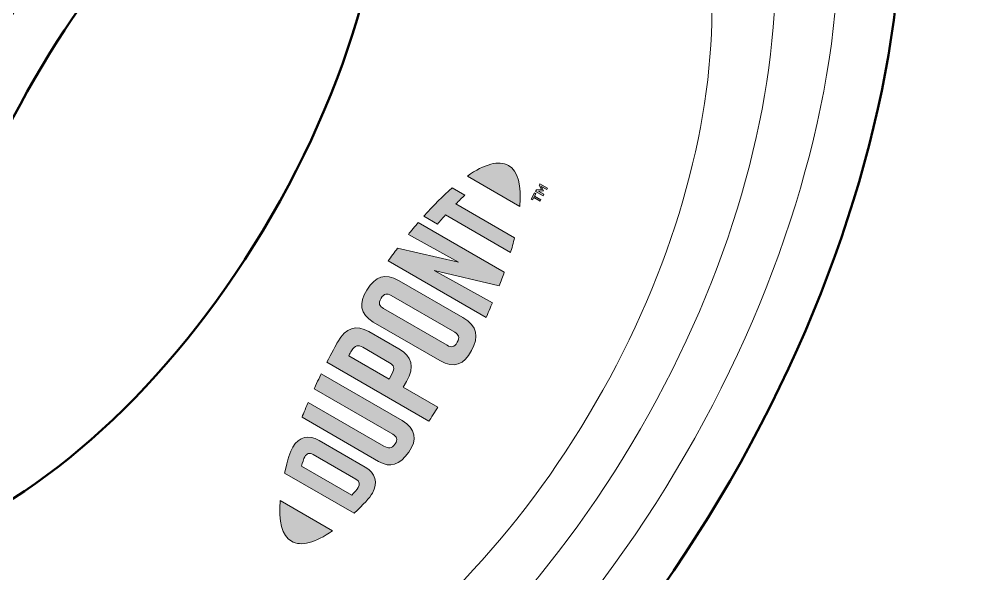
# Model space of a CAD drawing. Header units: inches. Extents: x -20.7 to 76.3, y -55.2 to 19.1.
# Drawn here: x 16.019 to 16.711, y 9.057 to 9.459 of the extents above; entities that cross this region are included whole.
import ezdxf

# ---------------------------------------------------------------- set-up
doc = ezdxf.new("R2010")
doc.units = ezdxf.units.IN
doc.header["$MEASUREMENT"] = 0
for name, color, linetype, lineweight in [('G-ANNO-TTLB', 7, 'Continuous', 0), ('LOGOS', 7, 'Continuous', 0), ('TYVEK', 7, 'Continuous', 0)]:
    doc.layers.add(name, color=color, linetype=linetype, lineweight=lineweight)

# ---------------------------------------------------------------- blocks, each defined once
blk = doc.blocks.new('Block_582')
at = {"layer": 'LOGOS', "true_color": 0x17477e, "transparency": 33554687}
h = blk.add_hatch(color=156, dxfattribs=at)
h.dxf.hatch_style = 2
edge = h.paths.add_edge_path()
edge.add_spline(control_points=[(16.37354, 9.35273), (16.38051, 9.3487), (16.38312, 9.33817), (16.38191, 9.32315), (16.38191, 9.32315), (16.34389, 9.3451), (16.34389, 9.3451), (16.35626, 9.35368), (16.36664, 9.35671), (16.37354, 9.35273)], knot_values=[0, 0, 0, 0, 1, 1, 1, 2, 2, 2, 3, 3, 3, 3], degree=3, periodic=0)
h = blk.add_hatch(color=156, dxfattribs=at)
h.dxf.hatch_style = 2
edge = h.paths.add_edge_path()
edge.add_spline(control_points=[(16.39324, 9.334), (16.39324, 9.334), (16.39388, 9.33512), (16.39388, 9.33512), (16.39388, 9.33512), (16.39743, 9.33528), (16.39743, 9.33528), (16.39743, 9.33528), (16.39579, 9.33843), (16.39579, 9.33843), (16.39579, 9.33843), (16.39642, 9.33951), (16.39642, 9.33951), (16.39642, 9.33951), (16.4019, 9.33635), (16.4019, 9.33635), (16.4019, 9.33635), (16.40131, 9.33534), (16.40131, 9.33534), (16.40131, 9.33534), (16.39742, 9.33759), (16.39742, 9.33759), (16.39742, 9.33759), (16.39906, 9.33439), (16.39906, 9.33439), (16.39906, 9.33439), (16.399, 9.33428), (16.399, 9.33428), (16.399, 9.33428), (16.3954, 9.3341), (16.3954, 9.3341), (16.3954, 9.3341), (16.3993, 9.33185), (16.3993, 9.33185), (16.3993, 9.33185), (16.39871, 9.33084), (16.39871, 9.33084), (16.39871, 9.33084), (16.39324, 9.334), (16.39324, 9.334)], knot_values=[0, 0, 0, 0, 1, 1, 1, 2, 2, 2, 3, 3, 3, 4, 4, 4, 5, 5, 5, 6, 6, 6, 7, 7, 7, 8, 8, 8, 9, 9, 9, 10, 10, 10, 11, 11, 11, 12, 12, 12, 13, 13, 13, 13], degree=3, periodic=0)
edge = h.paths.add_edge_path()
edge.add_spline(control_points=[(16.39194, 9.32953), (16.39194, 9.32953), (16.39096, 9.32784), (16.39096, 9.32784), (16.39096, 9.32784), (16.39, 9.3284), (16.39, 9.3284), (16.39, 9.3284), (16.39256, 9.33283), (16.39256, 9.33283), (16.39256, 9.33283), (16.39352, 9.33227), (16.39352, 9.33227), (16.39352, 9.33227), (16.39254, 9.33058), (16.39254, 9.33058), (16.39254, 9.33058), (16.39706, 9.32797), (16.39706, 9.32797), (16.39706, 9.32797), (16.39646, 9.32692), (16.39646, 9.32692), (16.39646, 9.32692), (16.39194, 9.32953), (16.39194, 9.32953)], knot_values=[0, 0, 0, 0, 1, 1, 1, 2, 2, 2, 3, 3, 3, 4, 4, 4, 5, 5, 5, 6, 6, 6, 7, 7, 7, 8, 8, 8, 8], degree=3, periodic=0)
h = blk.add_hatch(color=156, dxfattribs=at)
h.dxf.hatch_style = 2
edge = h.paths.add_edge_path()
edge.add_spline(control_points=[(16.32219, 9.31025), (16.32413, 9.31255), (16.3261, 9.31478), (16.32806, 9.31693), (16.32806, 9.31693), (16.37514, 9.28975), (16.37514, 9.28975), (16.37592, 9.29232), (16.37725, 9.29717), (16.37804, 9.30046), (16.37804, 9.30046), (16.33564, 9.32493), (16.33564, 9.32493), (16.3379, 9.32722), (16.34006, 9.32936), (16.34207, 9.3313), (16.34207, 9.3313), (16.33299, 9.33654), (16.33299, 9.33654), (16.3262, 9.33069), (16.31957, 9.32402), (16.31234, 9.31593), (16.31234, 9.31593), (16.32219, 9.31025), (16.32219, 9.31025)], knot_values=[0, 0, 0, 0, 1, 1, 1, 2, 2, 2, 3, 3, 3, 4, 4, 4, 5, 5, 5, 6, 6, 6, 7, 7, 7, 8, 8, 8, 8], degree=3, periodic=0)
h = blk.add_hatch(color=156, dxfattribs=at)
h.dxf.hatch_style = 2
edge = h.paths.add_edge_path()
edge.add_spline(control_points=[(16.33756, 9.28273), (16.33756, 9.28273), (16.29341, 9.29289), (16.29341, 9.29289), (16.2912, 9.29), (16.28859, 9.28646), (16.28664, 9.2837), (16.28664, 9.2837), (16.35744, 9.24283), (16.35744, 9.24283), (16.35843, 9.24499), (16.36086, 9.25056), (16.36207, 9.25345), (16.36207, 9.25345), (16.31987, 9.27672), (16.31987, 9.27672), (16.31987, 9.27672), (16.36699, 9.26574), (16.36699, 9.26574), (16.36808, 9.26857), (16.3696, 9.27273), (16.37056, 9.27548), (16.37056, 9.27548), (16.30835, 9.3114), (16.30835, 9.3114), (16.30634, 9.3091), (16.30283, 9.30486), (16.30117, 9.30279), (16.30117, 9.30279), (16.33756, 9.28273), (16.33756, 9.28273)], knot_values=[0, 0, 0, 0, 1, 1, 1, 2, 2, 2, 3, 3, 3, 4, 4, 4, 5, 5, 5, 6, 6, 6, 7, 7, 7, 8, 8, 8, 9, 9, 9, 10, 10, 10, 10], degree=3, periodic=0)
h = blk.add_hatch(color=156, dxfattribs=at)
h.dxf.hatch_style = 2
edge = h.paths.add_edge_path()
edge.add_spline(control_points=[(16.33471, 9.23206), (16.33762, 9.23038), (16.33857, 9.22853), (16.33656, 9.2248), (16.33449, 9.22096), (16.33228, 9.22087), (16.32925, 9.22262), (16.32925, 9.22262), (16.28326, 9.24917), (16.28326, 9.24917), (16.28023, 9.25092), (16.27915, 9.25291), (16.28144, 9.25662), (16.28367, 9.26023), (16.28579, 9.2603), (16.28871, 9.25862), (16.28871, 9.25862), (16.33471, 9.23206), (16.33471, 9.23206)], knot_values=[0, 0, 0, 0, 1, 1, 1, 2, 2, 2, 3, 3, 3, 4, 4, 4, 5, 5, 5, 6, 6, 6, 6], degree=3, periodic=0)
edge = h.paths.add_edge_path()
edge.add_spline(control_points=[(16.27113, 9.26258), (16.26512, 9.25324), (16.26606, 9.24507), (16.27578, 9.23946), (16.27578, 9.23946), (16.32404, 9.21159), (16.32404, 9.21159), (16.33429, 9.20567), (16.34151, 9.20842), (16.34692, 9.21882), (16.35222, 9.229), (16.35144, 9.23636), (16.34054, 9.24266), (16.34054, 9.24266), (16.29446, 9.26926), (16.29446, 9.26926), (16.28407, 9.27526), (16.27766, 9.27271), (16.27113, 9.26258)], knot_values=[0, 0, 0, 0, 1, 1, 1, 2, 2, 2, 3, 3, 3, 4, 4, 4, 5, 5, 5, 6, 6, 6, 6], degree=3, periodic=0)
h = blk.add_hatch(color=156, dxfattribs=at)
h.dxf.hatch_style = 2
edge = h.paths.add_edge_path()
edge.add_spline(control_points=[(16.28756, 9.20991), (16.29074, 9.20808), (16.2917, 9.20604), (16.28928, 9.20182), (16.28928, 9.20182), (16.28719, 9.19818), (16.28719, 9.19818), (16.28719, 9.19818), (16.25808, 9.21499), (16.25808, 9.21499), (16.25893, 9.21666), (16.2594, 9.21753), (16.25996, 9.2185), (16.2626, 9.22306), (16.26487, 9.22301), (16.26811, 9.22114), (16.26811, 9.22114), (16.28756, 9.20991), (16.28756, 9.20991)], knot_values=[0, 0, 0, 0, 1, 1, 1, 2, 2, 2, 3, 3, 3, 4, 4, 4, 5, 5, 5, 6, 6, 6, 6], degree=3, periodic=0)
edge = h.paths.add_edge_path()
edge.add_spline(control_points=[(16.25002, 9.22505), (16.24897, 9.22325), (16.24541, 9.21655), (16.24227, 9.2103), (16.24227, 9.2103), (16.31605, 9.1677), (16.31605, 9.1677), (16.31735, 9.16969), (16.32074, 9.17492), (16.3225, 9.17779), (16.3225, 9.17779), (16.29745, 9.19226), (16.29745, 9.19226), (16.29745, 9.19226), (16.29978, 9.19632), (16.29978, 9.19632), (16.30602, 9.2072), (16.30375, 9.21452), (16.29438, 9.21993), (16.29438, 9.21993), (16.27264, 9.23249), (16.27264, 9.23249), (16.26347, 9.23778), (16.25596, 9.23535), (16.25002, 9.22505)], knot_values=[0, 0, 0, 0, 1, 1, 1, 2, 2, 2, 3, 3, 3, 4, 4, 4, 5, 5, 5, 6, 6, 6, 7, 7, 7, 8, 8, 8, 8], degree=3, periodic=0)
h = blk.add_hatch(color=156, dxfattribs=at)
h.dxf.hatch_style = 2
edge = h.paths.add_edge_path()
edge.add_spline(control_points=[(16.28983, 9.15823), (16.29275, 9.15654), (16.29401, 9.15447), (16.29147, 9.15109), (16.28897, 9.14777), (16.28691, 9.14768), (16.28345, 9.14967), (16.28345, 9.14967), (16.22864, 9.18132), (16.22864, 9.18132), (16.22753, 9.1788), (16.22521, 9.17308), (16.22422, 9.17063), (16.22422, 9.17063), (16.27966, 9.13862), (16.27966, 9.13862), (16.28852, 9.13351), (16.29444, 9.13582), (16.30148, 9.14531), (16.30792, 9.154), (16.3065, 9.16242), (16.29668, 9.16809), (16.29668, 9.16809), (16.23811, 9.20191), (16.23811, 9.20191), (16.23709, 9.1999), (16.23395, 9.19322), (16.23299, 9.19105), (16.23299, 9.19105), (16.28983, 9.15823), (16.28983, 9.15823)], knot_values=[0, 0, 0, 0, 1, 1, 1, 2, 2, 2, 3, 3, 3, 4, 4, 4, 5, 5, 5, 6, 6, 6, 7, 7, 7, 8, 8, 8, 9, 9, 9, 10, 10, 10, 10], degree=3, periodic=0)
h = blk.add_hatch(color=156, dxfattribs=at)
h.dxf.hatch_style = 2
edge = h.paths.add_edge_path()
edge.add_spline(control_points=[(16.26323, 9.1258), (16.26615, 9.12411), (16.26611, 9.1218), (16.2649, 9.11971), (16.26396, 9.11808), (16.26192, 9.11591), (16.26017, 9.11418), (16.26017, 9.11418), (16.22383, 9.13516), (16.22383, 9.13516), (16.22448, 9.13752), (16.22534, 9.14038), (16.22628, 9.14201), (16.22749, 9.1441), (16.22947, 9.14529), (16.23238, 9.14361), (16.23238, 9.14361), (16.26323, 9.1258), (16.26323, 9.1258)], knot_values=[0, 0, 0, 0, 1, 1, 1, 2, 2, 2, 3, 3, 3, 4, 4, 4, 5, 5, 5, 6, 6, 6, 6], degree=3, periodic=0)
edge = h.paths.add_edge_path()
edge.add_spline(control_points=[(16.21757, 9.14886), (16.21567, 9.14557), (16.2139, 9.14026), (16.21159, 9.13013), (16.21159, 9.13013), (16.26196, 9.10105), (16.26196, 9.10105), (16.26861, 9.10729), (16.27329, 9.1123), (16.27519, 9.1156), (16.27957, 9.12318), (16.2774, 9.13014), (16.26995, 9.13444), (16.26995, 9.13444), (16.23651, 9.15375), (16.23651, 9.15375), (16.22906, 9.15805), (16.22195, 9.15645), (16.21757, 9.14886)], knot_values=[0, 0, 0, 0, 1, 1, 1, 2, 2, 2, 3, 3, 3, 4, 4, 4, 5, 5, 5, 6, 6, 6, 6], degree=3, periodic=0)
h = blk.add_hatch(color=156, dxfattribs=at)
h.dxf.hatch_style = 2
edge = h.paths.add_edge_path()
edge.add_spline(control_points=[(16.21655, 9.0808), (16.22351, 9.07678), (16.23393, 9.07977), (16.24633, 9.08833), (16.24633, 9.08833), (16.20833, 9.11027), (16.20833, 9.11027), (16.20707, 9.09528), (16.20965, 9.08478), (16.21655, 9.0808)], knot_values=[0, 0, 0, 0, 1, 1, 1, 2, 2, 2, 3, 3, 3, 3], degree=3, periodic=0)
at = {"layer": 'LOGOS'}
for points, knots in [([(16.37354, 9.35273), (16.38051, 9.3487), (16.38312, 9.33817), (16.38191, 9.32315), (16.38191, 9.32315), (16.34389, 9.3451), (16.34389, 9.3451), (16.35626, 9.35368), (16.36664, 9.35671), (16.37354, 9.35273)], [0, 0, 0, 0, 1, 1, 1, 2, 2, 2, 3, 3, 3, 3]), ([(16.39324, 9.334), (16.39324, 9.334), (16.39388, 9.33512), (16.39388, 9.33512), (16.39388, 9.33512), (16.39743, 9.33528), (16.39743, 9.33528), (16.39743, 9.33528), (16.39579, 9.33843), (16.39579, 9.33843), (16.39579, 9.33843), (16.39642, 9.33951), (16.39642, 9.33951), (16.39642, 9.33951), (16.4019, 9.33635), (16.4019, 9.33635), (16.4019, 9.33635), (16.40131, 9.33534), (16.40131, 9.33534), (16.40131, 9.33534), (16.39742, 9.33759), (16.39742, 9.33759), (16.39742, 9.33759), (16.39906, 9.33439), (16.39906, 9.33439), (16.39906, 9.33439), (16.399, 9.33428), (16.399, 9.33428), (16.399, 9.33428), (16.3954, 9.3341), (16.3954, 9.3341), (16.3954, 9.3341), (16.3993, 9.33185), (16.3993, 9.33185), (16.3993, 9.33185), (16.39871, 9.33084), (16.39871, 9.33084), (16.39871, 9.33084), (16.39324, 9.334), (16.39324, 9.334)], [0, 0, 0, 0, 1, 1, 1, 2, 2, 2, 3, 3, 3, 4, 4, 4, 5, 5, 5, 6, 6, 6, 7, 7, 7, 8, 8, 8, 9, 9, 9, 10, 10, 10, 11, 11, 11, 12, 12, 12, 13, 13, 13, 13]), ([(16.32219, 9.31025), (16.32413, 9.31255), (16.3261, 9.31478), (16.32806, 9.31693), (16.32806, 9.31693), (16.37514, 9.28975), (16.37514, 9.28975), (16.37592, 9.29232), (16.37725, 9.29717), (16.37804, 9.30046), (16.37804, 9.30046), (16.33564, 9.32493), (16.33564, 9.32493), (16.3379, 9.32722), (16.34006, 9.32936), (16.34207, 9.3313), (16.34207, 9.3313), (16.33299, 9.33654), (16.33299, 9.33654), (16.3262, 9.33069), (16.31957, 9.32402), (16.31234, 9.31593), (16.31234, 9.31593), (16.32219, 9.31025), (16.32219, 9.31025)], [0, 0, 0, 0, 1, 1, 1, 2, 2, 2, 3, 3, 3, 4, 4, 4, 5, 5, 5, 6, 6, 6, 7, 7, 7, 8, 8, 8, 8]), ([(16.39194, 9.32953), (16.39194, 9.32953), (16.39096, 9.32784), (16.39096, 9.32784), (16.39096, 9.32784), (16.39, 9.3284), (16.39, 9.3284), (16.39, 9.3284), (16.39256, 9.33283), (16.39256, 9.33283), (16.39256, 9.33283), (16.39352, 9.33227), (16.39352, 9.33227), (16.39352, 9.33227), (16.39254, 9.33058), (16.39254, 9.33058), (16.39254, 9.33058), (16.39706, 9.32797), (16.39706, 9.32797), (16.39706, 9.32797), (16.39646, 9.32692), (16.39646, 9.32692), (16.39646, 9.32692), (16.39194, 9.32953), (16.39194, 9.32953)], [0, 0, 0, 0, 1, 1, 1, 2, 2, 2, 3, 3, 3, 4, 4, 4, 5, 5, 5, 6, 6, 6, 7, 7, 7, 8, 8, 8, 8]), ([(16.33756, 9.28273), (16.33756, 9.28273), (16.29341, 9.29289), (16.29341, 9.29289), (16.2912, 9.29), (16.28859, 9.28646), (16.28664, 9.2837), (16.28664, 9.2837), (16.35744, 9.24283), (16.35744, 9.24283), (16.35843, 9.24499), (16.36086, 9.25056), (16.36207, 9.25345), (16.36207, 9.25345), (16.31987, 9.27672), (16.31987, 9.27672), (16.31987, 9.27672), (16.36699, 9.26574), (16.36699, 9.26574), (16.36808, 9.26857), (16.3696, 9.27273), (16.37056, 9.27548), (16.37056, 9.27548), (16.30835, 9.3114), (16.30835, 9.3114), (16.30634, 9.3091), (16.30283, 9.30486), (16.30117, 9.30279), (16.30117, 9.30279), (16.33756, 9.28273), (16.33756, 9.28273)], [0, 0, 0, 0, 1, 1, 1, 2, 2, 2, 3, 3, 3, 4, 4, 4, 5, 5, 5, 6, 6, 6, 7, 7, 7, 8, 8, 8, 9, 9, 9, 10, 10, 10, 10]), ([(16.27113, 9.26258), (16.26512, 9.25324), (16.26606, 9.24507), (16.27578, 9.23946), (16.27578, 9.23946), (16.32404, 9.21159), (16.32404, 9.21159), (16.33429, 9.20567), (16.34151, 9.20842), (16.34692, 9.21882), (16.35222, 9.229), (16.35144, 9.23636), (16.34054, 9.24266), (16.34054, 9.24266), (16.29446, 9.26926), (16.29446, 9.26926), (16.28407, 9.27526), (16.27766, 9.27271), (16.27113, 9.26258)], [0, 0, 0, 0, 1, 1, 1, 2, 2, 2, 3, 3, 3, 4, 4, 4, 5, 5, 5, 6, 6, 6, 6]), ([(16.33471, 9.23206), (16.33762, 9.23038), (16.33857, 9.22853), (16.33656, 9.2248), (16.33449, 9.22096), (16.33228, 9.22087), (16.32925, 9.22262), (16.32925, 9.22262), (16.28326, 9.24917), (16.28326, 9.24917), (16.28023, 9.25092), (16.27915, 9.25291), (16.28144, 9.25662), (16.28367, 9.26023), (16.28579, 9.2603), (16.28871, 9.25862), (16.28871, 9.25862), (16.33471, 9.23206), (16.33471, 9.23206)], [0, 0, 0, 0, 1, 1, 1, 2, 2, 2, 3, 3, 3, 4, 4, 4, 5, 5, 5, 6, 6, 6, 6]), ([(16.25002, 9.22505), (16.24897, 9.22325), (16.24541, 9.21655), (16.24227, 9.2103), (16.24227, 9.2103), (16.31605, 9.1677), (16.31605, 9.1677), (16.31735, 9.16969), (16.32074, 9.17492), (16.3225, 9.17779), (16.3225, 9.17779), (16.29745, 9.19226), (16.29745, 9.19226), (16.29745, 9.19226), (16.29978, 9.19632), (16.29978, 9.19632), (16.30602, 9.2072), (16.30375, 9.21452), (16.29438, 9.21993), (16.29438, 9.21993), (16.27264, 9.23249), (16.27264, 9.23249), (16.26347, 9.23778), (16.25596, 9.23535), (16.25002, 9.22505)], [0, 0, 0, 0, 1, 1, 1, 2, 2, 2, 3, 3, 3, 4, 4, 4, 5, 5, 5, 6, 6, 6, 7, 7, 7, 8, 8, 8, 8]), ([(16.28756, 9.20991), (16.29074, 9.20808), (16.2917, 9.20604), (16.28928, 9.20182), (16.28928, 9.20182), (16.28719, 9.19818), (16.28719, 9.19818), (16.28719, 9.19818), (16.25808, 9.21499), (16.25808, 9.21499), (16.25893, 9.21666), (16.2594, 9.21753), (16.25996, 9.2185), (16.2626, 9.22306), (16.26487, 9.22301), (16.26811, 9.22114), (16.26811, 9.22114), (16.28756, 9.20991), (16.28756, 9.20991)], [0, 0, 0, 0, 1, 1, 1, 2, 2, 2, 3, 3, 3, 4, 4, 4, 5, 5, 5, 6, 6, 6, 6]), ([(16.28983, 9.15823), (16.29275, 9.15654), (16.29401, 9.15447), (16.29147, 9.15109), (16.28897, 9.14777), (16.28691, 9.14768), (16.28345, 9.14967), (16.28345, 9.14967), (16.22864, 9.18132), (16.22864, 9.18132), (16.22753, 9.1788), (16.22521, 9.17308), (16.22422, 9.17063), (16.22422, 9.17063), (16.27966, 9.13862), (16.27966, 9.13862), (16.28852, 9.13351), (16.29444, 9.13582), (16.30148, 9.14531), (16.30792, 9.154), (16.3065, 9.16242), (16.29668, 9.16809), (16.29668, 9.16809), (16.23811, 9.20191), (16.23811, 9.20191), (16.23709, 9.1999), (16.23395, 9.19322), (16.23299, 9.19105), (16.23299, 9.19105), (16.28983, 9.15823), (16.28983, 9.15823)], [0, 0, 0, 0, 1, 1, 1, 2, 2, 2, 3, 3, 3, 4, 4, 4, 5, 5, 5, 6, 6, 6, 7, 7, 7, 8, 8, 8, 9, 9, 9, 10, 10, 10, 10]), ([(16.21757, 9.14886), (16.21567, 9.14557), (16.2139, 9.14026), (16.21159, 9.13013), (16.21159, 9.13013), (16.26196, 9.10105), (16.26196, 9.10105), (16.26861, 9.10729), (16.27329, 9.1123), (16.27519, 9.1156), (16.27957, 9.12318), (16.2774, 9.13014), (16.26995, 9.13444), (16.26995, 9.13444), (16.23651, 9.15375), (16.23651, 9.15375), (16.22906, 9.15805), (16.22195, 9.15645), (16.21757, 9.14886)], [0, 0, 0, 0, 1, 1, 1, 2, 2, 2, 3, 3, 3, 4, 4, 4, 5, 5, 5, 6, 6, 6, 6]), ([(16.26323, 9.1258), (16.26615, 9.12411), (16.26611, 9.1218), (16.2649, 9.11971), (16.26396, 9.11808), (16.26192, 9.11591), (16.26017, 9.11418), (16.26017, 9.11418), (16.22383, 9.13516), (16.22383, 9.13516), (16.22448, 9.13752), (16.22534, 9.14038), (16.22628, 9.14201), (16.22749, 9.1441), (16.22947, 9.14529), (16.23238, 9.14361), (16.23238, 9.14361), (16.26323, 9.1258), (16.26323, 9.1258)], [0, 0, 0, 0, 1, 1, 1, 2, 2, 2, 3, 3, 3, 4, 4, 4, 5, 5, 5, 6, 6, 6, 6]), ([(16.21655, 9.0808), (16.22351, 9.07678), (16.23393, 9.07977), (16.24633, 9.08833), (16.24633, 9.08833), (16.20833, 9.11027), (16.20833, 9.11027), (16.20707, 9.09528), (16.20965, 9.08478), (16.21655, 9.0808)], [0, 0, 0, 0, 1, 1, 1, 2, 2, 2, 3, 3, 3, 3])]:
    blk.add_open_spline(points, degree=3, knots=knots, dxfattribs=at)
blk = doc.blocks.new('Block_571')
at = {"layer": 'LOGOS', "color": 250, "lineweight": 50, "true_color": 0x231f20}
for points, knots in [([(15.93306, 8.77769), (16.09905, 8.68181), (16.36802, 8.83722), (16.53408, 9.12464), (16.69993, 9.41206), (16.7, 9.7228), (16.53401, 9.81868), (16.53401, 9.81868), (16.20913, 10.00625), (16.20913, 10.00625), (16.04321, 10.10199), (15.7741, 9.94659), (15.60818, 9.65923), (15.44219, 9.37181), (15.44219, 9.06114), (15.60818, 8.96526), (15.60818, 8.96526), (15.93306, 8.77769), (15.93306, 8.77769)], [0, 0, 0, 0, 1, 1, 1, 2, 2, 2, 3, 3, 3, 4, 4, 4, 5, 5, 5, 6, 6, 6, 6]), ([(16.43667, 9.6499), (16.32451, 9.71459), (16.14264, 9.60959), (16.03054, 9.4154), (15.91837, 9.22121), (15.91837, 9.01122), (16.03054, 8.94639)], [0, 0, 0, 0, 1, 1, 1, 2, 2, 2, 2]), ([(15.95792, 9.08154), (16.04446, 9.11712), (16.1356, 9.20095), (16.20217, 9.31625), (16.26943, 9.43274), (16.29637, 9.55479), (16.28293, 9.64795)], [0, 0, 0, 0, 1, 1, 1, 2, 2, 2, 2])]:
    blk.add_open_spline(points, degree=3, knots=knots, dxfattribs=at)
at = {"layer": 'LOGOS', "color": 250, "lineweight": 20, "true_color": 0x231f20}
for points, knots in [([(16.53401, 9.81868), (16.36809, 9.91435), (16.09898, 9.75901), (15.93306, 9.47166), (15.76714, 9.18424), (15.76714, 8.87349), (15.93306, 8.77769)], [0, 0, 0, 0, 1, 1, 1, 2, 2, 2, 2]), ([(16.50157, 9.76228), (16.35361, 9.84778), (16.1136, 9.70923), (15.96558, 9.45286), (15.81762, 9.19649), (15.81762, 8.91938), (15.96558, 8.83388), (16.1136, 8.74851), (16.35361, 8.88707), (16.50163, 9.14344), (16.64966, 9.39973), (16.64966, 9.67685), (16.50157, 9.76228)], [0, 0, 0, 0, 1, 1, 1, 2, 2, 2, 3, 3, 3, 4, 4, 4, 4]), ([(16.46919, 9.70616), (16.33912, 9.78122), (16.12815, 9.65937), (15.99802, 9.43413), (15.86803, 9.20889), (15.86803, 8.96526), (15.99809, 8.89014), (16.12815, 8.81508), (16.33906, 8.93685), (16.46919, 9.1621), (16.59918, 9.38741), (16.59925, 9.63103), (16.46919, 9.70616)], [0, 0, 0, 0, 1, 1, 1, 2, 2, 2, 3, 3, 3, 4, 4, 4, 4]), ([(16.03054, 8.94639), (16.14271, 8.88164), (16.32457, 8.98664), (16.43674, 9.1809), (16.54884, 9.37516), (16.54884, 9.58515), (16.43667, 9.6499)], [0, 0, 0, 0, 1, 1, 1, 2, 2, 2, 2])]:
    blk.add_open_spline(points, degree=3, knots=knots, dxfattribs=at)
at = {"layer": 'LOGOS'}
blk.add_blockref('Block_582', (0, 0), dxfattribs=at)

msp = doc.modelspace()

# ---------------------------------------------------------------- hatches: boundary and pattern name
at = {"layer": 'G-ANNO-TTLB', "true_color": 0xff00ff, "transparency": 33554687}
h = msp.add_hatch(color=6, dxfattribs=at)
edge = h.paths.add_edge_path()
edge.add_spline(control_points=[(20.03424, -15.13455), (20.03424, -15.13455), (-20.6658, -15.13455), (-20.6658, -15.13455), (-20.6658, -15.13455), (-20.6658, 19.00075), (-20.6658, 19.00075), (-20.6658, 19.00075), (20.03424, 19.00075), (20.03424, 19.00075), (20.03424, 19.00075), (20.03424, -15.13455), (20.03424, -15.13455)], knot_values=[0, 0, 0, 0, 1, 1, 1, 2, 2, 2, 3, 3, 3, 4, 4, 4, 4], degree=3, periodic=0)
edge = h.paths.add_edge_path()
edge.add_spline(control_points=[(-20.54076, 18.87571), (-20.54076, 18.87571), (-20.54076, -15.00951), (-20.54076, -15.00951), (-20.54076, -15.00951), (19.9092, -15.00951), (19.9092, -15.00951), (19.9092, -15.00951), (19.9092, 18.87571), (19.9092, 18.87571), (19.9092, 18.87571), (-20.54076, 18.87571), (-20.54076, 18.87571)], knot_values=[0, 0, 0, 0, 1, 1, 1, 2, 2, 2, 3, 3, 3, 4, 4, 4, 4], degree=3, periodic=0)
edge.add_line((-20.54076, 18.87571), (-20.54076, 18.87571))

# ---------------------------------------------------------------- linework, layer by layer
at = {"layer": 'G-ANNO-TTLB'}
for points in [[(20.03424, -15.13455), (20.03424, -15.13455), (-20.6658, -15.13455), (-20.6658, -15.13455), (-20.6658, -15.13455), (-20.6658, 19.00075), (-20.6658, 19.00075), (-20.6658, 19.00075), (20.03424, 19.00075), (20.03424, 19.00075), (20.03424, 19.00075), (20.03424, -15.13455), (20.03424, -15.13455)], [(-20.54076, 18.87571), (-20.54076, 18.87571), (-20.54076, -15.00951), (-20.54076, -15.00951), (-20.54076, -15.00951), (19.9092, -15.00951), (19.9092, -15.00951), (19.9092, -15.00951), (19.9092, 18.87571), (19.9092, 18.87571), (19.9092, 18.87571), (-20.54076, 18.87571), (-20.54076, 18.87571)]]:
    msp.add_open_spline(points, degree=3, knots=[0, 0, 0, 0, 1, 1, 1, 2, 2, 2, 3, 3, 3, 4, 4, 4, 4], dxfattribs=at)
at = {"layer": 'TYVEK', "color": 18, "lineweight": 25, "true_color": 0x000000}
msp.add_circle((15.95057, 9.63074), 1.03149, dxfattribs=at)

# ---------------------------------------------------------------- block references
at = {"layer": 'LOGOS'}
msp.add_blockref('Block_571', (0, 0), dxfattribs=at)

doc.saveas('drawing.dxf')
